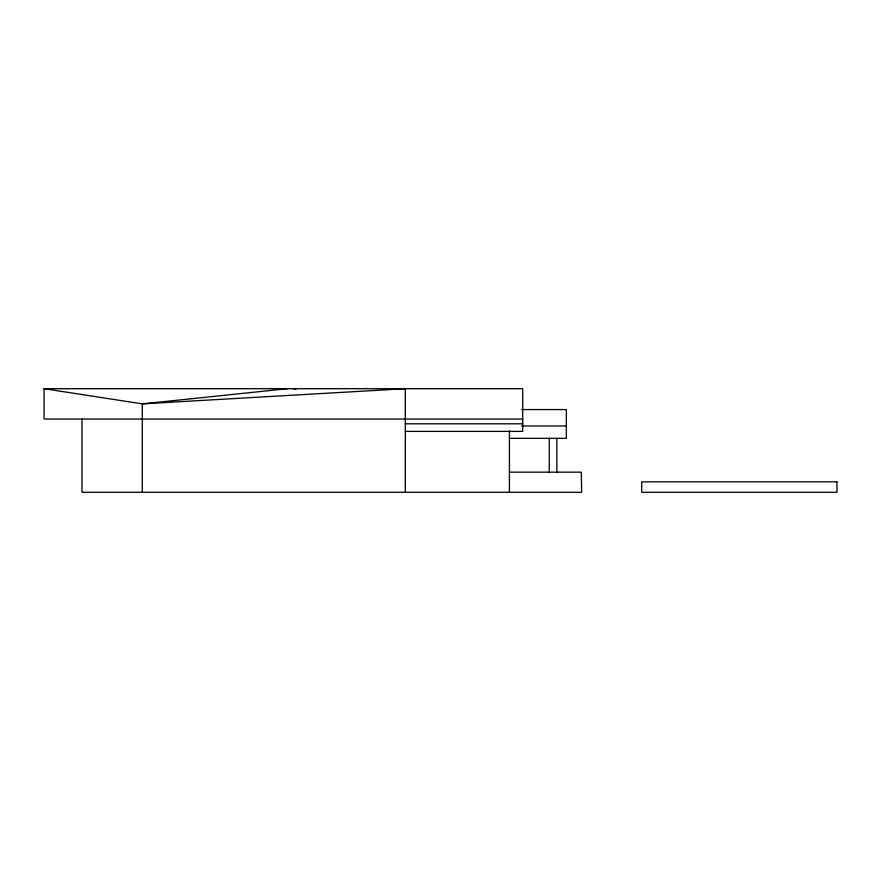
<?xml version="1.0" encoding="UTF-8"?>
<svg xmlns="http://www.w3.org/2000/svg" width="881" height="881" viewBox="0 0 881 881"><rect width="100%" height="100%" fill="white"/><g stroke="black" fill="none" stroke-linecap="round" stroke-linejoin="round"><path stroke-width="1.32" d="M287.58 388.697L142.293 403.872L44.05 388.697L44.05 419.048L522.708 419.048M521.618 409.566L566.34 409.566L566.34 438.353L509.427 438.353M405.315 423.794L522.708 423.794M521.618 425.964L566.34 425.964M405.315 431.382L522.708 431.382L522.708 388.697L44.05 388.697L48.169 388.973M509.427 472.161L581.317 472.161L581.625 492.303L81.988 492.292L81.988 419.048M293.439 388.697L295.994 389.039M556.847 438.353L556.847 472.37M549.259 438.353L549.259 472.37M509.427 430.919L509.427 492.292M405.315 492.292L405.315 388.697L142.293 403.872L142.293 492.292M836.95 481.852L641.72 481.852L641.72 492.292L836.95 492.292L836.95 481.852"/></g></svg>
